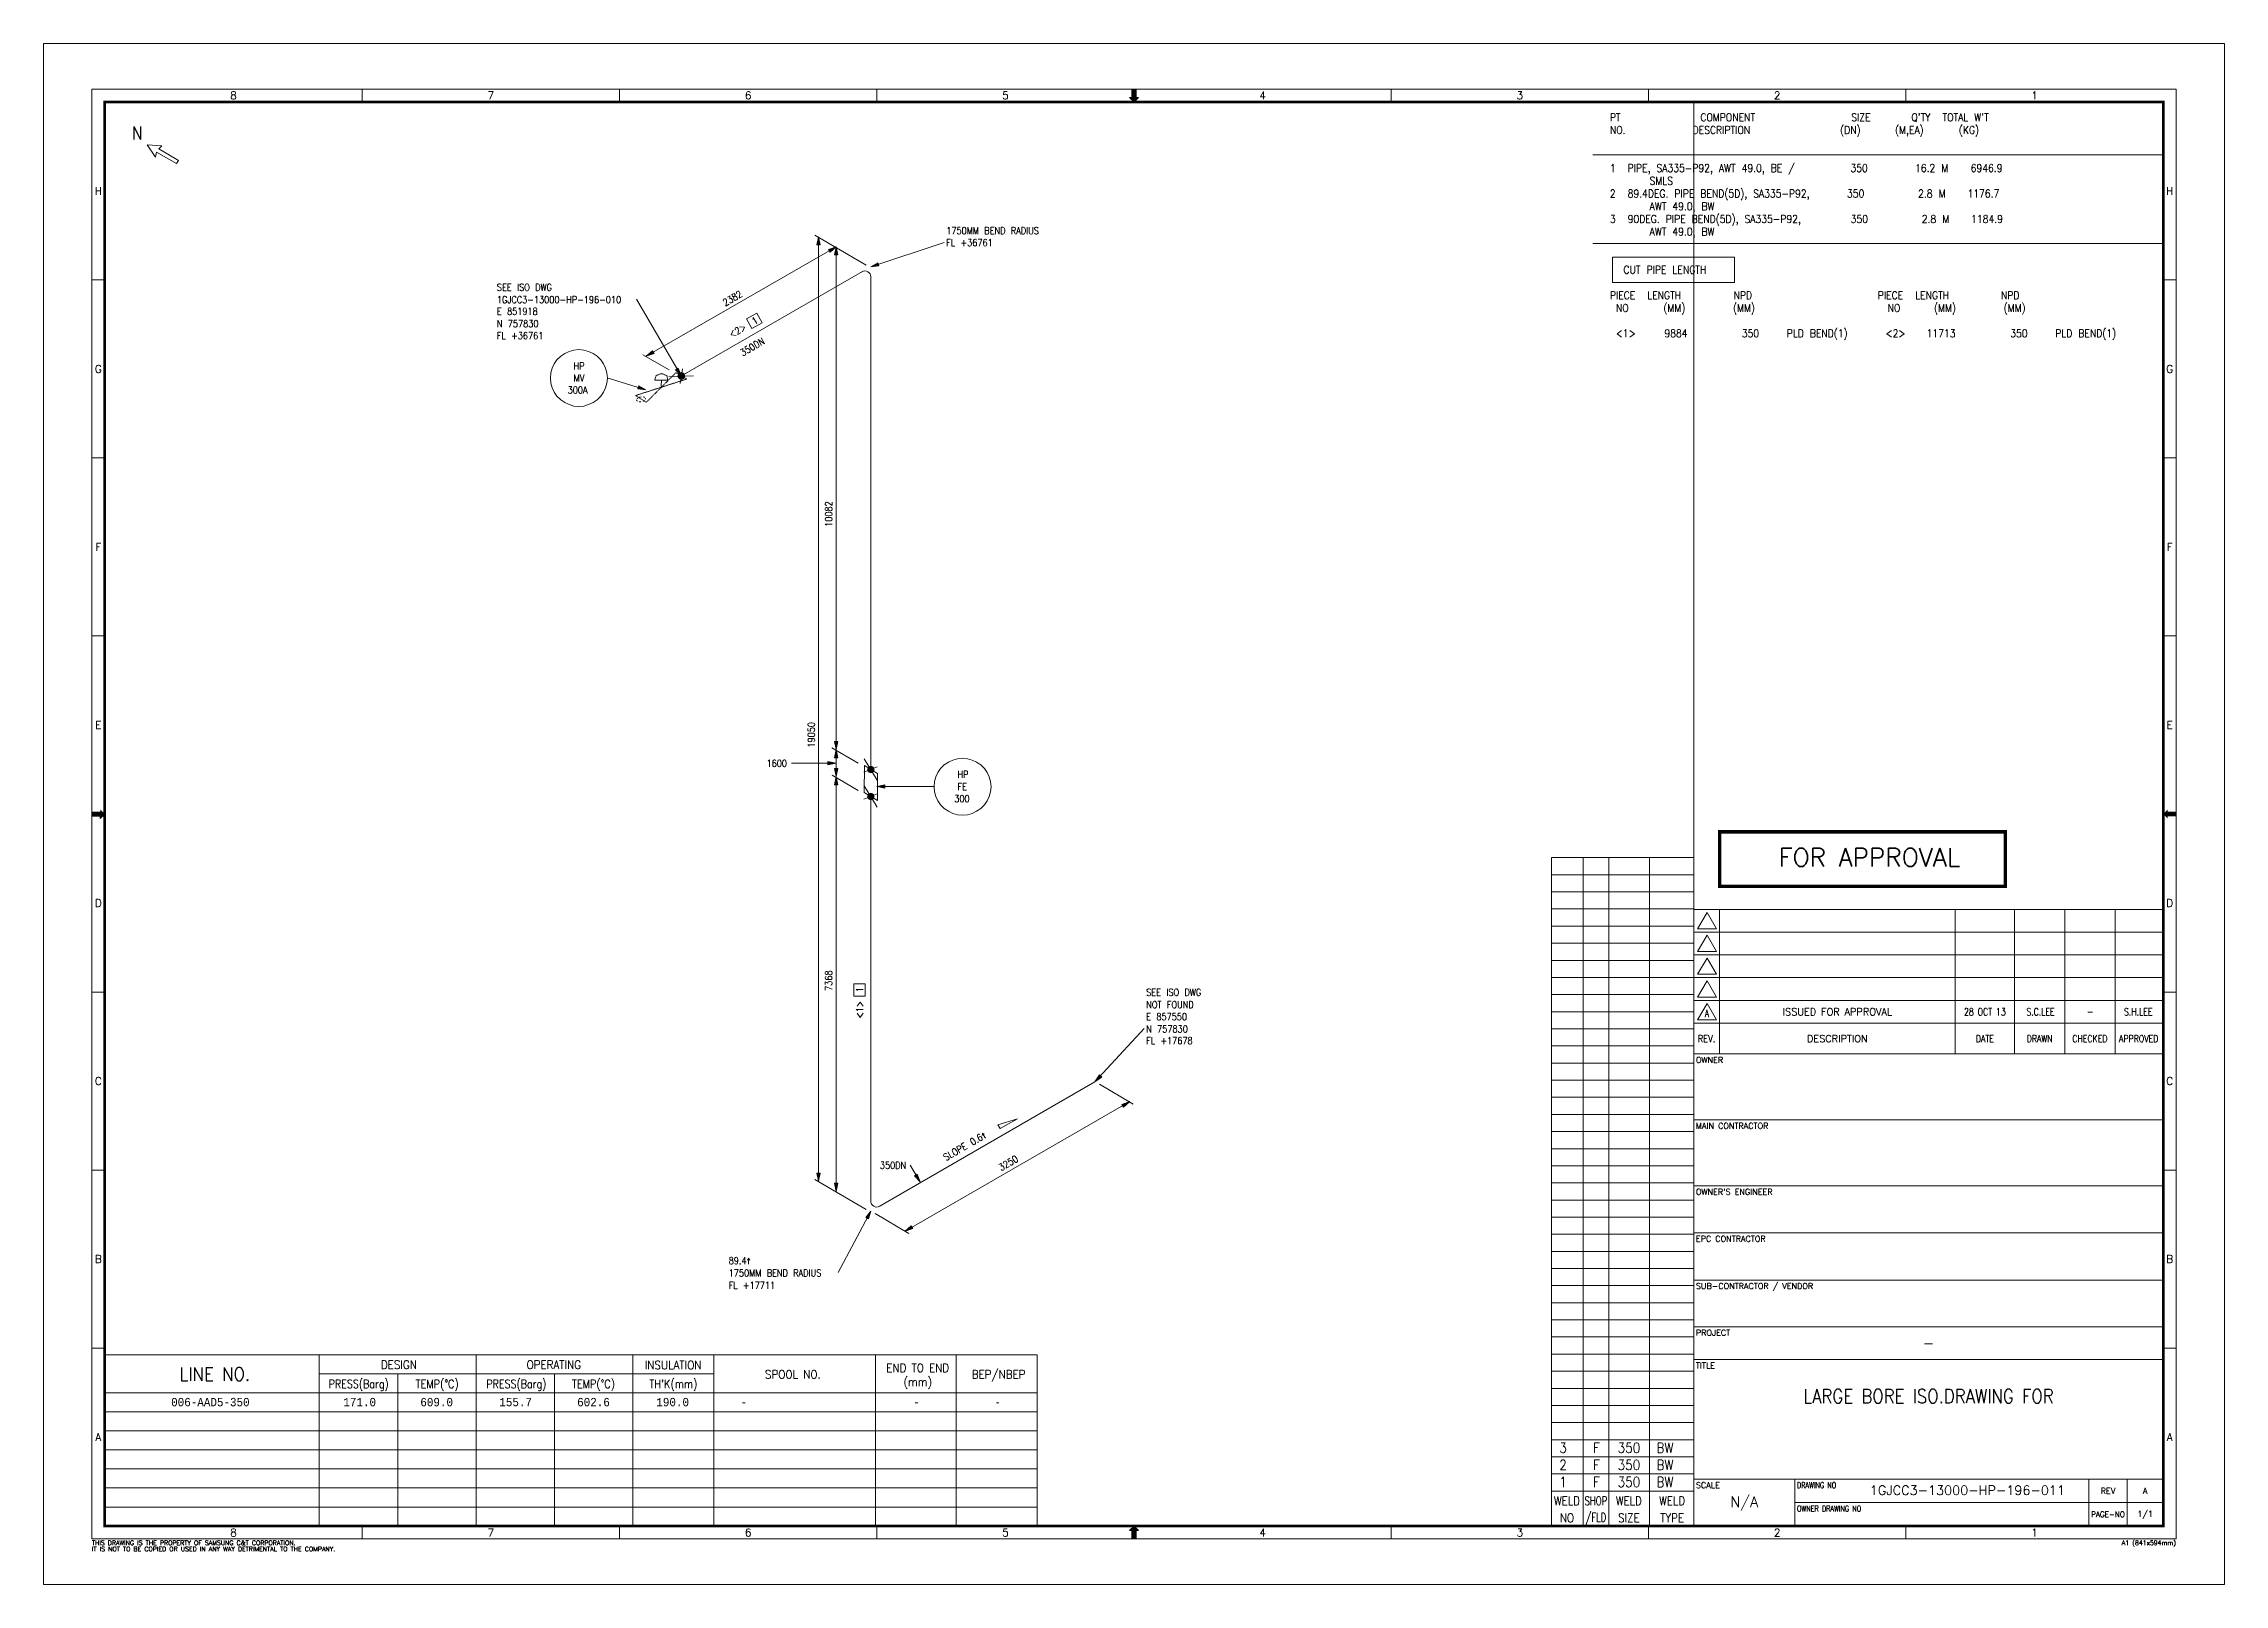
# Model space of a CAD drawing. Extents: x 0 to 841, y 0 to 594.
import ezdxf
from ezdxf.enums import TextEntityAlignment as Align

# ---------------------------------------------------------------- set-up
doc = ezdxf.new("R2010")
doc.units = 0
doc.header["$MEASUREMENT"] = 0
doc.linetypes.add('HIDDEN', pattern=[0.375, 0.25, -0.125])
doc.layers.get('0').update_dxf_attribs({"lineweight": 9})
for name, color, linetype, lineweight in [('1', 7, 'Continuous', 9), ('3', 7, 'Continuous', 9), ('4', 7, 'Continuous', 9), ('EMB', 7, 'Continuous', 9), ('P', 7, 'Continuous', 9), ('SYM', 7, 'Continuous', 9), ('T-TEXT1', 7, 'Continuous', 9), ('TB-TEXT', 7, 'Continuous', 9), ('TEXT', 7, 'Continuous', 9)]:
    doc.layers.add(name, color=color, linetype=linetype, lineweight=lineweight)
doc.styles.add('MONOTXT', font='MONOTXT')
doc.styles.add('ROMANS', font='ROMANS')
doc.styles.add('TXT', font='txt.shx')

msp = doc.modelspace()

# ---------------------------------------------------------------- linework, layer by layer
at = {"layer": '1', "color": 1, "linetype": 'Continuous', "lineweight": 0}
for p, q in [((315.75, 506.1625), (245.9375, 465.8625)), ((319, 314.15), (319, 504.0875)), ((319, 147.75), (319, 303.75)), ((405.45, 193.775), (322.25, 145.675))]:
    msp.add_line(p, q, dxfattribs=at)
for centre, radius, start, end in [((316.7326, 504.089), 2.2768, 0, 119.2494056), ((321.2862, 147.7597), 2.2903, 180.0000083, 299.2492139)]:
    msp.add_arc(centre, radius, start, end, dxfattribs=at)
at = {"layer": '3', "color": 2, "linetype": 'Continuous', "lineweight": 0}
for p, q in [((232.425, 473.5375), (305.6125, 515.65)), ((297.425, 520.2), (317.1875, 508.6375)), ((298.85, 155.425), (298.85, 519.55)), ((305.6125, 321.825), (305.6125, 515.65)), ((319, 507.9875), (347.3375, 517.3375)), ((245.8125, 465.8625), (228.65, 495.5)), ((231.125, 474.05), (241.2625, 468.2)), ((232.2875, 460.5375), (217.3375, 465.2125)), ((303.925, 322.475), (314.0625, 316.625)), ((305.6125, 311.425), (305.6125, 321.825)), ((305.6125, 316.625), (288.45, 316.625)), ((304.05, 311.9375), (314.1875, 306.0875)), ((305.6125, 151.525), (305.6125, 311.425)), ((321.3375, 307.65), (343.4375, 307.65)), ((405.45, 193.775), (424.4375, 214.3125)), ((332.2625, 136.1875), (418.8375, 186.1)), ((420.1375, 185.1875), (407.1375, 192.8625)), ((337.9875, 155.1625), (334.2125, 161.6625)), ((297.425, 156.075), (317.1875, 144.5)), ((319, 143.85), (306.3875, 120.1875)), ((333.6875, 135.275), (320.6875, 142.9375))]:
    msp.add_line(p, q, dxfattribs=at)
at = {"layer": '3', "color": 2, "linetype": 'HIDDEN', "lineweight": 0}
for p, q in [((228.2625, 458.325), (248.025, 464.6875)), ((243.8625, 467.1625), (232.425, 455.725)), ((245.9375, 465.8625), (243.8625, 467.1625)), ((248.025, 464.6875), (245.9375, 465.8625)), ((232.425, 455.725), (228.2625, 458.325))]:
    msp.add_line(p, q, dxfattribs=at)
at = {"layer": '3', "color": 2, "linetype": 'Continuous', "lineweight": 0}
for points in [[(298.2, 516.4375), (298.85, 519.55), (299.5, 516.4375), (298.2, 516.4375)], [(298.3375, 516.4375), (298.85, 519.55), (299.375, 516.4375)], [(298.5875, 516.4375), (298.85, 519.55), (299.2375, 516.4375)], [(298.725, 516.4375), (298.85, 519.55), (298.9875, 516.4375)], [(302.625, 514.6125), (305.6125, 515.65), (303.275, 513.575), (302.625, 514.6125)], [(302.75, 514.4875), (305.6125, 515.65), (303.1375, 513.7)], [(302.75, 514.35), (305.6125, 515.65), (303.1375, 513.8375)], [(302.8875, 514.225), (305.6125, 515.65), (303.0125, 513.9625)], [(304.9625, 512.5375), (305.6125, 515.65), (306.2625, 512.5375), (304.9625, 512.5375)], [(305.0875, 512.5375), (305.6125, 515.65), (306.1375, 512.5375)], [(305.35, 512.5375), (305.6125, 515.65), (306, 512.5375)], [(305.4875, 512.5375), (305.6125, 515.65), (305.7375, 512.5375)], [(322.125, 508.375), (319, 507.9875), (321.7375, 509.5375), (322.125, 508.375)], [(322.125, 508.5), (319, 507.9875), (321.7375, 509.4125)], [(321.9875, 508.6375), (319, 507.9875), (321.8625, 509.2875)], [(321.9875, 508.7625), (319, 507.9875), (321.8625, 509.15)], [(273.1125, 484.1875), (277.1375, 486.4), (275.0625, 490.0375), (271.0375, 487.8375), (273.1125, 484.1875)], [(206.425, 476.1375), (208.375, 475.875), (210.1875, 475.35), (211.8875, 474.575), (213.4375, 473.5375), (214.875, 472.1), (215.9125, 470.5375), (216.6875, 468.85), (217.2125, 467.0375), (217.475, 465.0875), (217.2125, 463.1375), (216.6875, 461.3125), (215.9125, 459.625), (214.875, 458.0625), (213.4375, 456.6375), (211.8875, 455.5875), (210.1875, 454.8125), (208.375, 454.2875), (206.425, 454.1625), (204.475, 454.2875), (202.65, 454.8125), (200.9625, 455.5875), (199.4, 456.6375), (197.975, 458.0625), (196.9375, 459.625), (196.15, 461.3125), (195.6375, 463.1375), (195.5, 465.0875), (195.6375, 467.0375), (196.15, 468.85), (196.9375, 470.5375), (197.975, 472.1), (199.4, 473.5375), (200.9625, 474.575), (202.65, 475.35), (204.475, 475.875), (206.425, 476.1375)], [(235.4125, 474.575), (232.425, 473.5375), (234.7625, 475.6125), (235.4125, 474.575)], [(235.2875, 474.7), (232.425, 473.5375), (234.8875, 475.4875)], [(235.2875, 474.8375), (232.425, 473.5375), (234.8875, 475.35)], [(235.15, 474.9625), (232.425, 473.5375), (235.025, 475.225)], [(244.775, 468.85), (245.8125, 465.8625), (243.7375, 468.2), (244.775, 468.85)], [(244.6375, 468.725), (245.8125, 465.8625), (243.8625, 468.3375)], [(244.5125, 468.725), (245.8125, 465.8625), (243.9875, 468.3375)], [(244.3875, 468.5875), (245.8125, 465.8625), (244.125, 468.4625)], [(229.5625, 462.0875), (232.2875, 460.5375), (229.175, 460.925), (229.5625, 462.0875)], [(229.5625, 461.9625), (232.2875, 460.5375), (229.175, 461.05)], [(229.4375, 461.8375), (232.2875, 460.5375), (229.3, 461.1875)], [(229.4375, 461.7), (232.2875, 460.5375), (229.3, 461.3125)], [(306.2625, 324.9375), (305.6125, 321.825), (304.9625, 324.9375), (306.2625, 324.9375)], [(304.9625, 318.7), (305.6125, 321.825), (306.2625, 318.7), (304.9625, 318.7)], [(306.1375, 324.9375), (305.6125, 321.825), (305.0875, 324.9375)], [(305.0875, 318.7), (305.6125, 321.825), (306.1375, 318.7)], [(306, 324.9375), (305.6125, 321.825), (305.35, 324.9375)], [(305.35, 318.7), (305.6125, 321.825), (306, 318.7)], [(305.7375, 324.9375), (305.6125, 321.825), (305.4875, 324.9375)], [(305.4875, 318.7), (305.6125, 321.825), (305.7375, 318.7)], [(302.4875, 317.275), (305.6125, 316.625), (302.4875, 315.975), (302.4875, 317.275)], [(302.4875, 317.1375), (305.6125, 316.625), (302.4875, 316.1)], [(302.4875, 317.0125), (305.6125, 316.625), (302.4875, 316.3625)], [(302.4875, 316.75), (305.6125, 316.625), (302.4875, 316.4875)], [(306.2625, 314.5375), (305.6125, 311.425), (304.9625, 314.5375), (306.2625, 314.5375)], [(304.9625, 308.3), (305.6125, 311.425), (306.2625, 308.3), (304.9625, 308.3)], [(306.1375, 314.5375), (305.6125, 311.425), (305.0875, 314.5375)], [(305.0875, 308.3), (305.6125, 311.425), (306.1375, 308.3)], [(306, 314.5375), (305.6125, 311.425), (305.35, 314.5375)], [(305.35, 308.3), (305.6125, 311.425), (306, 308.3)], [(305.7375, 314.5375), (305.6125, 311.425), (305.4875, 314.5375)], [(305.4875, 308.3), (305.6125, 311.425), (305.7375, 308.3)], [(354.3625, 318.575), (356.3125, 318.3125), (358.1375, 317.7875), (359.825, 317.0125), (361.3875, 315.975), (362.8125, 314.5375), (363.85, 312.9875), (364.6375, 311.2875), (365.15, 309.475), (365.4125, 307.525), (365.15, 305.575), (364.6375, 303.75), (363.85, 302.0625), (362.8125, 300.5), (361.3875, 299.075), (359.825, 298.0375), (358.1375, 297.25), (356.3125, 296.7375), (354.3625, 296.6), (352.4125, 296.7375), (350.5875, 297.25), (348.9, 298.0375), (347.3375, 299.075), (345.9125, 300.5), (344.875, 302.0625), (344.0875, 303.75), (343.575, 305.575), (343.4375, 307.525), (343.575, 309.475), (344.0875, 311.2875), (344.875, 312.9875), (345.9125, 314.5375), (347.3375, 315.975), (348.9, 317.0125), (350.5875, 317.7875), (352.4125, 318.3125), (354.3625, 318.575)], [(324.4625, 307), (321.3375, 307.65), (324.4625, 308.3), (324.4625, 307)], [(324.4625, 307.1375), (321.3375, 307.65), (324.4625, 308.175)], [(324.4625, 307.3875), (321.3375, 307.65), (324.4625, 308.0375)], [(324.4625, 307.525), (321.3375, 307.65), (324.4625, 307.7875)], [(316.7875, 226.7875), (316.7875, 231.475), (312.5, 231.475), (312.5, 226.7875), (316.7875, 226.7875)], [(408.05, 195.5875), (405.45, 193.775), (407.1375, 196.5), (408.05, 195.5875)], [(407.925, 195.725), (405.45, 193.775), (407.275, 196.375)], [(407.7875, 195.85), (405.45, 193.775), (407.4, 196.2375)], [(407.6625, 195.9875), (405.45, 193.775), (407.5375, 196.1125)], [(415.85, 185.0625), (418.8375, 186.1), (416.5, 184.025), (415.85, 185.0625)], [(415.9875, 184.9375), (418.8375, 186.1), (416.375, 184.15)], [(415.9875, 184.8), (418.8375, 186.1), (416.375, 184.2875)], [(416.1125, 184.675), (418.8375, 186.1), (416.2375, 184.4125)], [(299.5, 158.5375), (298.85, 155.425), (298.2, 158.5375), (299.5, 158.5375)], [(299.375, 158.5375), (298.85, 155.425), (298.3375, 158.5375)], [(299.2375, 158.5375), (298.85, 155.425), (298.5875, 158.5375)], [(298.9875, 158.5375), (298.85, 155.425), (298.725, 158.5375)], [(306.2625, 154.6375), (305.6125, 151.525), (304.9625, 154.6375), (306.2625, 154.6375)], [(306.1375, 154.6375), (305.6125, 151.525), (305.0875, 154.6375)], [(306, 154.6375), (305.6125, 151.525), (305.35, 154.6375)], [(305.7375, 154.6375), (305.6125, 151.525), (305.4875, 154.6375)], [(336.9375, 158.15), (337.9875, 155.1625), (335.9, 157.5), (336.9375, 158.15)], [(336.8125, 158.025), (337.9875, 155.1625), (336.0375, 157.6375)], [(336.6875, 158.025), (337.9875, 155.1625), (336.1625, 157.6375)], [(336.55, 157.8875), (337.9875, 155.1625), (336.2875, 157.7625)], [(317.05, 141.3875), (319, 143.85), (318.0875, 140.8625), (317.05, 141.3875)], [(317.1875, 141.3875), (319, 143.85), (317.9625, 140.9875)], [(317.3125, 141.25), (319, 143.85), (317.8375, 140.9875)], [(317.4375, 141.25), (319, 143.85), (317.7, 141.125)], [(335.25, 137.225), (332.2625, 136.1875), (334.6, 138.2625), (335.25, 137.225)], [(335.125, 137.35), (332.2625, 136.1875), (334.7375, 138.1375)], [(335.125, 137.4875), (332.2625, 136.1875), (334.7375, 138)], [(334.9875, 137.6125), (332.2625, 136.1875), (334.8625, 137.875)]]:
    msp.add_lwpolyline(points, dxfattribs=at)
at = {"layer": '4', "color": 2, "linetype": 'Continuous', "lineweight": 0}
for points in [[(39.9875, 554.9875), (43.1875, 550.1875), (43.5875, 552.1875), (51.1875, 547.7875), (51.9875, 548.9875), (44.3875, 553.3875), (45.5875, 554.5875), (39.9875, 554.9875)], [(375.55, 179.475), (368.925, 175.7), (368.0125, 177.1375), (375.55, 179.475)]]:
    msp.add_lwpolyline(points, dxfattribs=at)
at = {"layer": 'EMB', "color": 2, "linetype": 'Continuous', "lineweight": 0}
for p, q in [((597.3875, 551.1875), (817.8875, 551.1875)), ((597.3875, 516.8875), (817.8875, 516.8875)), ((605.0875, 511.6875), (652.0875, 511.6875))]:
    msp.add_line(p, q, dxfattribs=at)
msp.add_lwpolyline([(605.0875, 511.6875), (605.0875, 501.8875), (652.0875, 501.8875), (652.0875, 511.6875)], dxfattribs=at)
at = {"layer": 'P', "color": 7, "linetype": 'Continuous', "lineweight": 0}
for p, q in [((23.575, 88.525), (383.175, 88.525)), ((106.325, 88.525), (106.325, 22.475)), ((166.775, 88.525), (166.775, 22.475)), ((227.2125, 88.525), (227.2125, 22.475)), ((258.4125, 88.525), (258.4125, 22.475)), ((320.7875, 88.525), (320.7875, 22.475)), ((351.975, 88.525), (351.975, 22.475)), ((383.175, 88.525), (383.175, 22.475)), ((106.325, 81.1875), (258.4125, 81.1875)), ((136.5625, 81.1875), (136.5625, 22.475)), ((196.9875, 81.1875), (196.9875, 22.475)), ((23.575, 73.85), (383.175, 73.85)), ((23.575, 66.5125), (383.175, 66.5125)), ((23.575, 59.1875), (383.175, 59.1875)), ((23.575, 51.8375), (383.175, 51.8375)), ((23.575, 44.4875), (383.175, 44.4875)), ((23.575, 37.1625), (383.175, 37.1625)), ((23.575, 29.825), (383.175, 29.825))]:
    msp.add_line(p, q, dxfattribs=at)
at = {"layer": 'T-TEXT1', "color": 7, "linetype": 'Continuous', "lineweight": 0}
for p, q in [((122.8, 571.525), (122.8, 576.4875)), ((222.0375, 571.525), (222.0375, 576.4875)), ((321.2625, 571.525), (321.2625, 576.4875)), ((418.775, 573.25), (420.5, 571.525)), ((418.775, 573.25), (419.6375, 573.25)), ((419.6375, 576.4875), (419.6375, 573.25)), ((420.5, 571.525), (420.5, 576.4875)), ((422.225, 573.25), (420.5, 571.525)), ((421.3625, 576.4875), (421.3625, 573.25)), ((421.3625, 573.25), (422.225, 573.25)), ((519.7375, 571.525), (519.7375, 576.4875)), ((618.9625, 571.525), (618.9625, 576.4875)), ((718.2, 571.525), (718.2, 576.4875)), ((636.3875, 260.225), (636.3875, 571.525)), ((18.6125, 502.9), (23.575, 502.9)), ((817.425, 502.9), (822.3875, 502.9)), ((18.6125, 434.2625), (23.575, 434.2625)), ((817.425, 434.2625), (822.3875, 434.2625)), ((18.6125, 365.6375), (23.575, 365.6375)), ((817.425, 365.6375), (822.3875, 365.6375)), ((18.6125, 297), (23.575, 297)), ((18.6125, 296.1375), (21.85, 296.1375)), ((21.85, 295.275), (23.575, 297)), ((21.85, 296.1375), (21.85, 295.275)), ((817.425, 297), (822.3875, 297)), ((636.3875, 260.225), (636.3875, 22.475)), ((636.3875, 260.225), (817.425, 260.225)), ((641.475, 259.0125), (637.85, 252.775)), ((637.85, 252.775), (645.075, 252.775)), ((645.075, 252.775), (641.475, 259.0125)), ((646.2625, 260.225), (646.2625, 204.5)), ((737.2375, 260.225), (737.2375, 204.5)), ((760.075, 260.225), (760.075, 204.5)), ((779.4375, 260.225), (779.4375, 204.5)), ((798.825, 260.225), (798.825, 204.5)), ((636.3875, 251.4625), (817.425, 251.4625)), ((641.475, 250.2375), (637.85, 243.9875)), ((637.85, 243.9875), (645.075, 243.9875)), ((645.075, 243.9875), (641.475, 250.2375)), ((636.3875, 242.675), (817.425, 242.675)), ((641.475, 241.4625), (637.85, 235.2)), ((645.075, 235.2), (641.475, 241.4625)), ((18.6125, 228.3625), (23.575, 228.3625)), ((636.3875, 233.9125), (817.425, 233.9125)), ((637.85, 235.2), (645.075, 235.2)), ((641.475, 232.6875), (637.85, 226.4375)), ((645.075, 226.4375), (641.475, 232.6875)), ((817.425, 228.3625), (822.3875, 228.3625)), ((636.3875, 225.125), (817.425, 225.125)), ((637.85, 226.4375), (645.075, 226.4375)), ((641.475, 223.9), (637.85, 217.65)), ((645.075, 217.65), (641.475, 223.9)), ((636.3875, 216.3375), (817.425, 216.3375)), ((637.85, 217.65), (645.075, 217.65)), ((636.3875, 204.5), (817.425, 204.5)), ((636.3875, 179.075), (817.425, 179.075)), ((18.6125, 159.7375), (23.575, 159.7375)), ((636.3875, 153.6625), (817.425, 153.6625)), ((817.425, 159.7375), (822.3875, 159.7375)), ((636.3875, 135.55), (817.425, 135.55)), ((636.3875, 117.3375), (817.425, 117.3375)), ((636.3875, 99.35), (817.425, 99.35)), ((18.6125, 91.1), (23.575, 91.1)), ((636.3875, 86.6625), (817.425, 86.6625)), ((817.425, 91.1), (822.3875, 91.1)), ((636.3875, 40.575), (817.425, 40.575)), ((675.3375, 40.575), (675.3375, 22.475)), ((788.7625, 40.575), (788.7625, 22.475)), ((803.4625, 40.575), (803.4625, 22.475)), ((675.3375, 31.525), (817.425, 31.525)), ((122.8, 17.5125), (122.8, 22.475)), ((222.0375, 17.5125), (222.0375, 22.475)), ((321.2625, 17.5125), (321.2625, 22.475)), ((418.775, 20.75), (420.5, 22.475)), ((418.775, 20.75), (419.6375, 20.75)), ((419.6375, 17.5125), (419.6375, 20.75)), ((420.5, 17.5125), (420.5, 22.475)), ((420.5, 22.475), (420.5, 17.5125)), ((422.225, 20.75), (420.5, 22.475)), ((421.3625, 20.75), (422.225, 20.75)), ((421.3625, 17.5125), (421.3625, 20.75)), ((519.7375, 17.5125), (519.7375, 22.475)), ((618.9625, 17.5125), (618.9625, 22.475)), ((670.175, 22.475), (817.425, 22.475)), ((701.925, 22.475), (817.425, 22.475)), ((718.2, 17.5125), (718.2, 22.475))]:
    msp.add_line(p, q, dxfattribs=at)
at = {"layer": 'T-TEXT1', "color": 2, "linetype": 'HIDDEN', "lineweight": 0}
for p, q in [((235.675, 464.3), (236.1875, 465.9875)), ((238.275, 464.3), (235.675, 464.3)), ((236.1875, 465.9875), (237.75, 466.6375)), ((237.75, 466.6375), (238.7875, 466.6375)), ((238.1375, 461.3125), (238.275, 464.3)), ((240.7375, 464.3), (238.275, 464.3)), ((238.7875, 466.6375), (240.35, 465.9875)), ((240.35, 465.9875), (240.7375, 464.3)), ((229.175, 457.2875), (228.65, 456.8875)), ((228.65, 456.5), (229.0375, 456.1125)), ((230.475, 457.8), (229.6875, 457.675)), ((229.6875, 455.85), (230.475, 455.85)), ((231.9, 457.675), (231.25, 457.8)), ((231.25, 456.1125), (231.9, 456.375)), ((232.1625, 456.8875), (232.1625, 457.2875))]:
    msp.add_line(p, q, dxfattribs=at)
at = {"layer": 'T-TEXT1', "color": 2, "linetype": 'Continuous', "lineweight": 0}
for p, q in [((250.625, 465.9875), (241.1375, 465.6)), ((246.3375, 468.5875), (245.425, 463)), ((316.275, 313.1125), (321.475, 315.1875)), ((321.475, 309.9875), (316.4, 318.3125)), ((316.275, 302.7125), (321.475, 304.7875)), ((321.475, 299.5875), (316.4, 307.9125))]:
    msp.add_line(p, q, dxfattribs=at)
at = {"layer": 'T-TEXT1', "color": 7, "linetype": 'Continuous', "lineweight": 0}
msp.add_lwpolyline([(0, 0), (841, 0), (841, 594), (0, 594), (0, 0)], dxfattribs=at)
msp.add_lwpolyline([(18.6125, 576.4875), (822.3875, 576.4875), (822.3875, 17.5125), (18.6125, 17.5125)], close=True, dxfattribs=at)
for points, const_width in [([(23.575, 571.525), (817.425, 571.525), (817.425, 22.475), (23.575, 22.475), (23.575, 571.525)], 0.9911), ([(719.2625, 22.475), (817.425, 22.475), (817.425, 129.9)], 0.8924)]:
    msp.add_lwpolyline(points, dxfattribs=dict(at, const_width=const_width))
at = {"layer": 'T-TEXT1', "color": 2, "linetype": 'Continuous', "lineweight": 0}
for points in [[(245.9375, 467.1625), (246.2, 467.0375), (246.3375, 467.0375), (246.5875, 466.9), (246.725, 466.775), (246.85, 466.6375), (246.9875, 466.5125), (247.1125, 466.25), (247.1125, 466.125), (247.2375, 465.8625), (247.1125, 465.6), (247.1125, 465.475), (246.9875, 465.2125), (246.85, 465.0875), (246.725, 464.95), (246.5875, 464.825), (246.3375, 464.6875), (246.2, 464.6875), (245.9375, 464.6875), (245.6875, 464.6875), (245.55, 464.6875), (245.2875, 464.825), (245.1625, 464.95), (245.0375, 465.0875), (244.9, 465.2125), (244.775, 465.475), (244.775, 465.6), (244.775, 465.8625), (244.775, 466.125), (244.775, 466.25), (244.9, 466.5125), (245.0375, 466.6375), (245.1625, 466.775), (245.2875, 466.9), (245.55, 467.0375), (245.6875, 467.0375), (245.9375, 467.1625), (245.9375, 467.1625), (246.2, 467.0375), (245.9375, 464.5625), (245.6875, 464.6875), (245.9375, 467.1625), (246.2, 467.0375), (246.3375, 467.0375), (245.6875, 464.6875), (245.55, 464.6875), (246.2, 467.0375), (246.3375, 467.0375), (246.5875, 466.9), (245.55, 464.6875), (245.2875, 464.825), (246.3375, 467.0375), (246.5875, 466.9), (246.725, 466.775), (245.2875, 464.825), (245.1625, 464.95), (246.5875, 466.9), (246.725, 466.775), (246.85, 466.6375), (245.1625, 464.95), (245.0375, 465.0875), (246.725, 466.775), (246.85, 466.6375), (246.9875, 466.5125), (245.0375, 465.0875), (244.9, 465.2125), (246.85, 466.6375), (246.9875, 466.5125), (247.1125, 466.25), (244.9, 465.2125), (244.775, 465.475), (246.9875, 466.5125), (247.1125, 466.25), (247.1125, 466.125), (244.775, 465.475), (244.775, 465.6), (247.1125, 466.25), (247.1125, 466.125), (247.2375, 465.8625), (244.775, 465.6), (244.6375, 465.8625), (247.1125, 466.125), (247.2375, 465.8625), (247.1125, 465.6), (244.6375, 465.8625), (244.775, 466.125), (247.2375, 465.8625), (247.1125, 465.6), (247.1125, 465.475), (244.775, 466.125), (244.775, 466.25), (247.1125, 465.6), (247.1125, 465.475), (246.9875, 465.2125), (244.775, 466.25), (244.9, 466.5125), (247.1125, 465.475)], [(247.1125, 465.475), (246.9875, 465.2125), (246.85, 465.0875), (244.9, 466.5125), (245.0375, 466.6375), (246.9875, 465.2125), (246.85, 465.0875), (246.725, 464.95), (245.0375, 466.6375), (245.1625, 466.775), (246.85, 465.0875), (246.725, 464.95), (246.5875, 464.825), (245.1625, 466.775), (245.2875, 466.9), (246.725, 464.95), (246.5875, 464.825), (246.3375, 464.6875), (245.2875, 466.9), (245.55, 467.0375), (246.5875, 464.825), (246.3375, 464.6875), (246.2, 464.6875), (245.55, 467.0375), (245.6875, 467.0375), (246.3375, 464.6875), (246.2, 464.6875), (245.9375, 464.5625), (245.6875, 467.0375), (245.9375, 467.1625), (246.2, 464.6875)], [(319, 303.75), (316.4, 305.3125), (316.5375, 315.7125), (321.6, 312.5875), (321.6, 302.1875), (319, 303.75)], [(319, 315.45), (319.2625, 315.325), (319.3875, 315.325), (319.65, 315.1875), (319.7875, 315.0625), (319.9125, 314.9375), (320.0375, 314.8), (320.175, 314.5375), (320.175, 314.4125), (320.3, 314.15), (320.175, 313.8875), (320.175, 313.7625), (320.0375, 313.5), (319.9125, 313.375), (319.7875, 313.2375), (319.65, 313.1125), (319.3875, 312.9875), (319.2625, 312.9875), (319, 312.9875), (318.7375, 312.9875), (318.6125, 312.9875), (318.35, 313.1125), (318.225, 313.2375), (318.0875, 313.375), (317.9625, 313.5), (317.8375, 313.7625), (317.8375, 313.8875), (317.8375, 314.15), (317.8375, 314.4125), (317.8375, 314.5375), (317.9625, 314.8), (318.0875, 314.9375), (318.225, 315.0625), (318.35, 315.1875), (318.6125, 315.325), (318.7375, 315.325), (319, 315.45), (319, 315.45), (319.2625, 315.325), (319, 312.85), (318.7375, 312.9875), (319, 315.45), (319.2625, 315.325), (319.3875, 315.325), (318.7375, 312.9875), (318.6125, 312.9875), (319.2625, 315.325), (319.3875, 315.325), (319.65, 315.1875), (318.6125, 312.9875), (318.35, 313.1125), (319.3875, 315.325), (319.65, 315.1875), (319.7875, 315.0625), (318.35, 313.1125), (318.225, 313.2375), (319.65, 315.1875), (319.7875, 315.0625), (319.9125, 314.9375), (318.225, 313.2375), (318.0875, 313.375), (319.7875, 315.0625), (319.9125, 314.9375), (320.0375, 314.8), (318.0875, 313.375), (317.9625, 313.5), (319.9125, 314.9375), (320.0375, 314.8), (320.175, 314.5375), (317.9625, 313.5), (317.8375, 313.7625), (320.0375, 314.8), (320.175, 314.5375), (320.175, 314.4125), (317.8375, 313.7625), (317.8375, 313.8875), (320.175, 314.5375), (320.175, 314.4125), (320.3, 314.15), (317.8375, 313.8875), (317.7, 314.15), (320.175, 314.4125), (320.3, 314.15), (320.175, 313.8875), (317.7, 314.15), (317.8375, 314.4125), (320.3, 314.15), (320.175, 313.8875), (320.175, 313.7625), (317.8375, 314.4125), (317.8375, 314.5375), (320.175, 313.8875), (320.175, 313.7625), (320.0375, 313.5), (317.8375, 314.5375), (317.9625, 314.8), (320.175, 313.7625)], [(320.175, 313.7625), (320.0375, 313.5), (319.9125, 313.375), (317.9625, 314.8), (318.0875, 314.9375), (320.0375, 313.5), (319.9125, 313.375), (319.7875, 313.2375), (318.0875, 314.9375), (318.225, 315.0625), (319.9125, 313.375), (319.7875, 313.2375), (319.65, 313.1125), (318.225, 315.0625), (318.35, 315.1875), (319.7875, 313.2375), (319.65, 313.1125), (319.3875, 312.9875), (318.35, 315.1875), (318.6125, 315.325), (319.65, 313.1125), (319.3875, 312.9875), (319.2625, 312.9875), (318.6125, 315.325), (318.7375, 315.325), (319.3875, 312.9875), (319.2625, 312.9875), (319, 312.85), (318.7375, 315.325), (319, 315.45), (319.2625, 312.9875)], [(319, 305.05), (319.2625, 304.925), (319.3875, 304.925), (319.65, 304.7875), (319.7875, 304.6625), (319.9125, 304.5375), (320.0375, 304.4), (320.175, 304.1375), (320.175, 304.0125), (320.3, 303.75), (320.175, 303.4875), (320.175, 303.3625), (320.0375, 303.1), (319.9125, 302.975), (319.7875, 302.8375), (319.65, 302.7125), (319.3875, 302.5875), (319.2625, 302.5875), (319, 302.5875), (318.7375, 302.5875), (318.6125, 302.5875), (318.35, 302.7125), (318.225, 302.8375), (318.0875, 302.975), (317.9625, 303.1), (317.8375, 303.3625), (317.8375, 303.4875), (317.8375, 303.75), (317.8375, 304.0125), (317.8375, 304.1375), (317.9625, 304.4), (318.0875, 304.5375), (318.225, 304.6625), (318.35, 304.7875), (318.6125, 304.925), (318.7375, 304.925), (319, 305.05), (319, 305.05), (319.2625, 304.925), (319, 302.45), (318.7375, 302.5875), (319, 305.05), (319.2625, 304.925), (319.3875, 304.925), (318.7375, 302.5875), (318.6125, 302.5875), (319.2625, 304.925), (319.3875, 304.925), (319.65, 304.7875), (318.6125, 302.5875), (318.35, 302.7125), (319.3875, 304.925), (319.65, 304.7875), (319.7875, 304.6625), (318.35, 302.7125), (318.225, 302.8375), (319.65, 304.7875), (319.7875, 304.6625), (319.9125, 304.5375), (318.225, 302.8375), (318.0875, 302.975), (319.7875, 304.6625), (319.9125, 304.5375), (320.0375, 304.4), (318.0875, 302.975), (317.9625, 303.1), (319.9125, 304.5375), (320.0375, 304.4), (320.175, 304.1375), (317.9625, 303.1), (317.8375, 303.3625), (320.0375, 304.4), (320.175, 304.1375), (320.175, 304.0125), (317.8375, 303.3625), (317.8375, 303.4875), (320.175, 304.1375), (320.175, 304.0125), (320.3, 303.75), (317.8375, 303.4875), (317.7, 303.75), (320.175, 304.0125), (320.3, 303.75), (320.175, 303.4875), (317.7, 303.75), (317.8375, 304.0125), (320.3, 303.75), (320.175, 303.4875), (320.175, 303.3625), (317.8375, 304.0125), (317.8375, 304.1375), (320.175, 303.4875), (320.175, 303.3625), (320.0375, 303.1), (317.8375, 304.1375), (317.9625, 304.4), (320.175, 303.3625)], [(320.175, 303.3625), (320.0375, 303.1), (319.9125, 302.975), (317.9625, 304.4), (318.0875, 304.5375), (320.0375, 303.1), (319.9125, 302.975), (319.7875, 302.8375), (318.0875, 304.5375), (318.225, 304.6625), (319.9125, 302.975), (319.7875, 302.8375), (319.65, 302.7125), (318.225, 304.6625), (318.35, 304.7875), (319.7875, 302.8375), (319.65, 302.7125), (319.3875, 302.5875), (318.35, 304.7875), (318.6125, 304.925), (319.65, 302.7125), (319.3875, 302.5875), (319.2625, 302.5875), (318.6125, 304.925), (318.7375, 304.925), (319.3875, 302.5875), (319.2625, 302.5875), (319, 302.45), (318.7375, 304.925), (319, 305.05), (319.2625, 302.5875)]]:
    msp.add_lwpolyline(points, dxfattribs=at)
at = {"layer": 'T-TEXT1', "color": 4, "linetype": 'Continuous', "lineweight": 0, "const_width": 1.3225}
msp.add_lwpolyline([(756.5125, 269.0875), (646.3375, 269.0875), (646.3375, 290.125), (756.5125, 290.125), (756.5125, 269.0875)], dxfattribs=at)
at = {"layer": 'T-TEXT1', "color": 7, "linetype": 'Continuous', "lineweight": 0}
for points in [[(418.775, 573.25), (420.5, 571.525), (422.225, 573.25)], [(419.6375, 576.4875), (419.6375, 573.25), (421.3625, 576.4875), (421.3625, 573.25)], [(18.6125, 297.8625), (21.85, 297.8625), (18.6125, 296.1375), (21.85, 296.1375)], [(21.85, 298.725), (23.575, 297), (21.85, 295.275)], [(819.15, 298.725), (817.425, 297), (819.15, 295.275)], [(822.3875, 297.8625), (819.15, 297.8625), (822.3875, 296.1375), (819.15, 296.1375)], [(418.775, 20.75), (420.5, 22.475), (422.225, 20.75)], [(419.6375, 17.5125), (419.6375, 20.75), (421.3625, 17.5125), (421.3625, 20.75)]]:
    msp.add_solid(points, dxfattribs=at)
at = {"layer": 'TB-TEXT', "color": 7, "linetype": 'Continuous', "lineweight": 0}
for p, q in [((581.5125, 22.475), (581.5125, 280.175)), ((636.3875, 280.175), (581.5125, 280.175)), ((593.7125, 22.475), (593.7125, 280.175)), ((603.6, 22.475), (603.6, 280.175)), ((619.2875, 22.475), (619.2875, 280.175)), ((636.3875, 273.575), (581.5125, 273.575)), ((636.3875, 266.975), (581.5125, 266.975)), ((636.3875, 260.375), (581.5125, 260.375)), ((636.3875, 253.775), (581.5125, 253.775)), ((636.3875, 247.175), (581.5125, 247.175)), ((636.3875, 240.575), (581.5125, 240.575)), ((636.3875, 233.975), (581.5125, 233.975)), ((636.3875, 227.375), (581.5125, 227.375)), ((636.3875, 220.775), (581.5125, 220.775)), ((636.3875, 214.175), (581.5125, 214.175)), ((636.3875, 207.575), (581.5125, 207.575)), ((636.3875, 200.975), (581.5125, 200.975)), ((636.3875, 194.375), (581.5125, 194.375)), ((636.3875, 187.775), (581.5125, 187.775)), ((636.3875, 181.175), (581.5125, 181.175)), ((636.3875, 174.575), (581.5125, 174.575)), ((636.3875, 167.975), (581.5125, 167.975)), ((636.3875, 161.375), (581.5125, 161.375)), ((636.3875, 154.775), (581.5125, 154.775)), ((636.3875, 148.175), (581.5125, 148.175)), ((636.3875, 141.575), (581.5125, 141.575)), ((636.3875, 134.975), (581.5125, 134.975)), ((636.3875, 128.375), (581.5125, 128.375)), ((636.3875, 121.775), (581.5125, 121.775)), ((636.3875, 115.175), (581.5125, 115.175)), ((636.3875, 108.575), (581.5125, 108.575)), ((636.3875, 101.975), (581.5125, 101.975)), ((636.3875, 95.375), (581.5125, 95.375)), ((636.3875, 88.775), (581.5125, 88.775)), ((636.3875, 82.175), (581.5125, 82.175)), ((636.3875, 75.575), (581.5125, 75.575)), ((636.3875, 68.975), (581.5125, 68.975)), ((636.3875, 62.375), (581.5125, 62.375)), ((636.3875, 55.775), (581.5125, 55.775)), ((636.3875, 49.175), (581.5125, 49.175)), ((636.3875, 42.575), (581.5125, 42.575)), ((636.3875, 35.975), (581.5125, 35.975))]:
    msp.add_line(p, q, dxfattribs=at)

# ---------------------------------------------------------------- texts
at = {"color": 7, "linetype": 'Continuous', "lineweight": 0, "style": 'MONOTXT'}
for s, height, width, p in [('006-AAD5-350', 3.237525, 0.899599, (64.3125, 70.2625)), ('171.0', 3.23753, 0.899599, (121.8875, 70.2625)), ('609.0', 3.23753, 0.899599, (151.575, 70.2625)), ('155.7', 3.23753, 0.899599, (182.0375, 70.2625)), ('602.6', 3.23753, 0.899599, (212.0625, 70.2625)), ('190.0', 3.23753, 0.899599, (242.5875, 70.2625)), ('-', 3.24, 0.901042, (336.675, 70.275)), ('-', 3.24, 0.901042, (367.925, 70.275))]:
    msp.add_text(s, height=height, dxfattribs=dict(at, width=width)).set_placement(p, align=Align.MIDDLE)
at = {"color": 7, "linetype": 'Continuous', "lineweight": 0, "style": 'MONOTXT', "width": 0.901042}
msp.add_text('-', height=3.24, dxfattribs=at).set_placement((268.775, 70.2625), align=Align.MIDDLE_LEFT)
at = {"color": 3, "linetype": 'Continuous', "lineweight": 0, "style": 'ROMANS'}
msp.add_text('1GJCC3-13000-HP-196-011', height=3.612525, dxfattribs=at).set_placement((704.275, 36.2625), align=Align.MIDDLE_LEFT)
at = {"layer": '1', "color": 2, "linetype": 'Continuous', "lineweight": 0, "style": 'ROMANS', "width": 0.849993}
msp.add_text('LARGE BORE ISO.DRAWING FOR', height=5.48625, dxfattribs=at).set_placement((726.9, 72.55), align=Align.MIDDLE)
at = {"layer": '3', "color": 2, "linetype": 'Continuous', "lineweight": 0, "style": 'TXT', "width": 0.851861}
for s, p in [('1750MM BEND RADIUS', (348.1, 520.6)), ('FL +36761', (348.1, 515.9)), ('SEE ISO DWG', (174.8, 498.7)), ('1GJCC3-13000-HP-196-010', (174.8, 494)), ('E 851918', (174.8, 489.4)), ('N 757830', (174.8, 484.7)), ('FL +36761', (174.8, 480)), ('HP', (204.4, 468.4)), ('MV', (204.4, 463.7)), ('300A', (202.1, 459.1)), ('1600', (278.8, 315.2)), ('HP', (352.4, 310.9)), ('300', (351.2, 301.5)), ('FE', (352.4, 306.2)), ('SEE ISO DWG', (425.2, 226.9)), ('NOT FOUND', (425.2, 222.2)), ('E 857550', (425.2, 217.5)), ('N 757830', (425.2, 212.8)), ('FL +17678', (425.2, 208.2)), ('350DN', (322.5, 160.2)), ('89.4^ ', (264.2, 123.4)), ('1750MM BEND RADIUS', (264.2, 118.7)), ('FL +17711', (264.2, 114))]:
    msp.add_text(s, height=2.7, dxfattribs=at).set_placement(p)
for s, rotation, p in [('2382', 30, (262.9, 492.7)), ('1', 30, (274.1, 485.5)), ('<2>', 30, (265.4, 480.5)), ('350DN', 30, (269.6, 473.4)), ('10082', 90, (304.1, 407.7)), ('19050', 90, (297.4, 322.6)), ('7368', 90, (304.1, 228.8)), ('1', 90, (316, 228.3)), ('<1>', 90, (316, 218.2)), ('SLOPE 0.6^ ', 30, (348, 163.2)), ('3250', 30, (369.3, 159.3))]:
    msp.add_text(s, height=2.7, rotation=rotation, dxfattribs=at).set_placement(p)
at = {"layer": '4', "color": 2, "linetype": 'Continuous', "lineweight": 0, "style": 'TXT', "width": 0.859991}
msp.add_text('N', height=5, dxfattribs=at).set_placement((34, 557))
at = {"layer": 'EMB', "color": 2, "linetype": 'Continuous', "lineweight": 0, "style": 'TXT', "width": 0.866675}
for s, p in [(" PT            COMPONENT              SIZE      Q'TY  TOTAL W'T", (601.7, 564.1)), (' NO.          DESCRIPTION             (DN)     (M,EA)     (KG)', (601.7, 559.2)), (' 1  PIPE, SA335-P92, AWT 49.0, BE /      350       16.2 M   6946.9', (601.7, 544.5)), (' 2  89.4DEG. PIPE BEND(5D), SA335-P92,   350        2.8 M   1176.7', (601.7, 534.7)), ('       SMLS', (601.7, 539.6)), ('       AWT 49.0, BW', (601.7, 529.8)), (' 3  90DEG. PIPE BEND(5D), SA335-P92,     350        2.8 M   1184.9', (601.7, 524.9)), ('       AWT 49.0, BW', (601.7, 520)), ('   CUT PIPE LENGTH', (601.7, 505.3)), (' PIECE  LENGTH       NPD                   PIECE  LENGTH       NPD', (601.7, 495.5)), ('  NO     (MM)       (MM)                    NO     (MM)       (MM)', (601.7, 490.6)), ('  <1>    9884        350    PLD BEND(1)     <2>   11713        350    PLD BEND(1)', (601.7, 480.8))]:
    msp.add_text(s, height=3, dxfattribs=at).set_placement(p)
at = {"layer": 'SYM', "color": 2, "linetype": 'Continuous', "lineweight": 0, "style": 'TXT', "width": 0.871788}
for s, p in [('3', (584.5, 50.7)), ('F', (597.5, 50.7)), ('350', (607, 50.7)), ('BW', (622, 50.7)), ('2', (584.5, 44.1)), ('F', (597.5, 44.1)), ('350', (607, 44.1)), ('BW', (622, 44.1)), ('1', (584.5, 37.5)), ('F', (597.5, 37.5)), ('350', (607, 37.5)), ('BW', (622, 37.5))]:
    msp.add_text(s, height=3.9, dxfattribs=at).set_placement(p)
at = {"layer": 'T-TEXT1', "color": 7, "linetype": 'Continuous', "lineweight": 0, "style": 'ROMANS'}
for s, height, p in [('8', 2.9732, (73.1875, 574.0125)), ('7', 2.9732, (172.425, 574.0125)), ('6', 2.9732, (271.65, 574.0125)), ('5', 2.9732, (370.8875, 574.0125)), ('4', 2.9732, (470.1125, 574.0125)), ('3', 2.9732, (569.35, 574.0125)), ('2', 2.9732, (668.575, 574.0125)), ('1', 2.9732, (767.8125, 574.0125)), ('H', 2.9732, (21.1, 537.2125)), ('H', 2.9732, (819.9, 537.2125)), ('G', 2.9732, (21.1, 468.575)), ('G', 2.9732, (819.9, 468.575)), ('F', 2.9732, (21.1, 399.95)), ('F', 2.9732, (819.9, 399.95)), ('E', 2.9732, (21.1, 331.3125)), ('E', 2.9732, (819.9, 331.3125)), ('D', 2.9732, (21.1, 262.6875)), ('D', 2.9732, (819.9, 262.6875)), ('ISSUED FOR APPROVAL', 2.743125, (691.75, 220.7375)), ('DESCRIPTION', 2.743125, (691.75, 210.425)), ('C', 2.9732, (21.1, 194.05)), ('C', 2.9732, (819.9, 194.05)), ('B', 2.9732, (21.1, 125.425)), ('B', 2.9732, (819.9, 125.425)), ('-', 4.0232, (726.9125, 93)), ('A', 2.9732, (21.1, 56.7875)), ('A', 2.9732, (819.9, 56.7875)), ('N/A', 4.02323, (655.85, 31.525)), ('REV', 2.26305, (796.1125, 36.05)), ('A', 2.263, (810.45, 36.05)), ('1/1', 2.26305, (810.45, 27)), ('8', 2.9732, (73.1875, 19.9875)), ('7', 2.9732, (172.425, 19.9875)), ('6', 2.9732, (271.65, 19.9875)), ('5', 2.9732, (370.8875, 19.9875)), ('4', 2.9732, (470.1125, 19.9875)), ('3', 2.9732, (569.35, 19.9875)), ('2', 2.9732, (668.575, 19.9875)), ('1', 2.9732, (767.8125, 19.9875))]:
    msp.add_text(s, height=height, dxfattribs=at).set_placement(p, align=Align.MIDDLE)
at = {"layer": 'T-TEXT1', "color": 4, "linetype": 'Continuous', "lineweight": 0, "style": 'ROMANS'}
msp.add_text('FOR APPROVAL', height=7.012425, dxfattribs=at).set_placement((704.0875, 280.325), align=Align.MIDDLE)
at = {"layer": 'T-TEXT1', "color": 7, "linetype": 'Continuous', "lineweight": 0, "style": 'ROMANS'}
for s, height, width, p in [('A', 2.7431, 0.800027, (641.4625, 220.1)), ('S.C.LEE', 2.74313, 0.800027, (770.0875, 220.7375)), ('-', 2.7431, 0.800027, (789.25, 220.7375)), ('S.H.LEE', 2.74313, 0.800027, (807.775, 220.7375)), ('REV.', 2.74313, 0.850007, (641.325, 210.425)), ('DATE', 2.74313, 0.800027, (748.65, 210.425)), ('DRAWN', 2.74313, 0.800027, (769.7625, 210.425)), ('CHECKED', 2.74313, 0.800027, (789.1375, 210.425)), ('APPROVED', 2.74313, 0.800027, (807.9625, 210.425)), ('PAGE-NO', 2.26305, 0.900013, (796.1125, 27))]:
    msp.add_text(s, height=height, dxfattribs=dict(at, width=width)).set_placement(p, align=Align.MIDDLE)
for s, p in [('OWNER', (637.2125, 201.05)), ('MAIN CONTRACTOR', (637.2125, 175.625)), ("OWNER'S ENGINEER", (637.2125, 150.2)), ('EPC CONTRACTOR', (637.2125, 132.1)), ('SUB-CONTRACTOR / VENDOR', (637.2125, 113.8875)), ('PROJECT', (637.2125, 95.8875)), ('TITLE', (637.2125, 83.2125)), ('SCALE', (637.2125, 37.125))]:
    msp.add_text(s, height=2.26305, dxfattribs=at).set_placement(p)
at = {"layer": 'T-TEXT1', "color": 2, "linetype": 'Continuous', "lineweight": 0, "style": 'ROMANS'}
for s, height, width, p in [('DESIGN', 3.24, 0.9, (137, 83.0625)), ('OPERATING', 3.24, 0.9, (196.7375, 83.0625)), ('INSULATION', 3.24, 0.9, (242.75, 82.925)), ('END TO END', 3.24, 0.9, (337.0875, 81.8)), ('LINE NO.', 5.184, 0.9, (66.025, 78.4875)), ('PRESS(Barg)', 3.24, 0.83, (121.5125, 75.675)), ('TEMP(%%dC)', 3.24, 0.85, (151.7875, 75.675)), ('PRESS(Barg)', 3.24, 0.83, (182.3125, 75.675)), ('TEMP(%%dC)', 3.24, 0.85, (212.0625, 75.675)), ("TH'K(mm)", 3.24, 0.85, (242.875, 75.675)), ('SPOOL NO.', 3.24, 0.9, (288.95, 79.3375)), ('(mm)', 3.24, 0.9, (337.0875, 76.4125)), ('BEP/NBEP', 3.24, 0.9, (368.2875, 79.3375))]:
    msp.add_text(s, height=height, dxfattribs=dict(at, width=width)).set_placement(p, align=Align.CENTER)
for s, width, p in [('WELD', 0.857143, (587.475, 32.2125)), ('SHOP', 0.714308, (598.625, 32.2125)), ('WELD', 0.857143, (611.35, 32.2125)), ('WELD', 0.857143, (628.0375, 32.2125)), ('NO', 0.857143, (587.475, 25.6125)), ('/FLD', 0.714308, (598.6375, 25.6125)), ('SIZE', 0.857143, (611.3625, 25.6125)), ('TYPE', 0.857143, (628.0375, 25.6125))]:
    msp.add_text(s, height=3.36, dxfattribs=dict(at, width=width)).set_placement(p, align=Align.MIDDLE)
at = {"layer": 'T-TEXT1', "color": 7, "linetype": 'Continuous', "lineweight": 0, "style": 'ROMANS', "width": 0.799993}
for s, p in [('DRAWING NO', (676.175, 37.125)), ('OWNER DRAWING NO', (676.175, 28.075))]:
    msp.add_text(s, height=2.26305, dxfattribs=at).set_placement(p)
at = {"layer": 'T-TEXT1', "color": 7, "linetype": 'Continuous', "lineweight": 0, "style": 'ROMANS'}
for s, p in [('THIS DRAWING IS THE PROPERTY OF SAMSUNG C&T CORPORATION.', (18.6125, 16.0125)), ('IT IS NOT TO BE COPIED OR USED IN ANY WAY DETRIMENTAL TO THE COMPANY.', (18.6125, 13.65))]:
    msp.add_text(s, height=1.749975, dxfattribs=at).set_placement(p, align=Align.MIDDLE_LEFT)
msp.add_text('A1 (841x594mm)', height=1.749975, dxfattribs=at).set_placement((822.3375, 16.0125), align=Align.MIDDLE_RIGHT)
at = {"layer": 'TEXT', "color": 7, "linetype": 'Continuous', "lineweight": 0, "style": 'ROMANS', "width": 0.800027}
msp.add_text('28 OCT 13', height=2.74313, dxfattribs=at).set_placement((748.6375, 220.7375), align=Align.MIDDLE)

doc.saveas('drawing.dxf')
